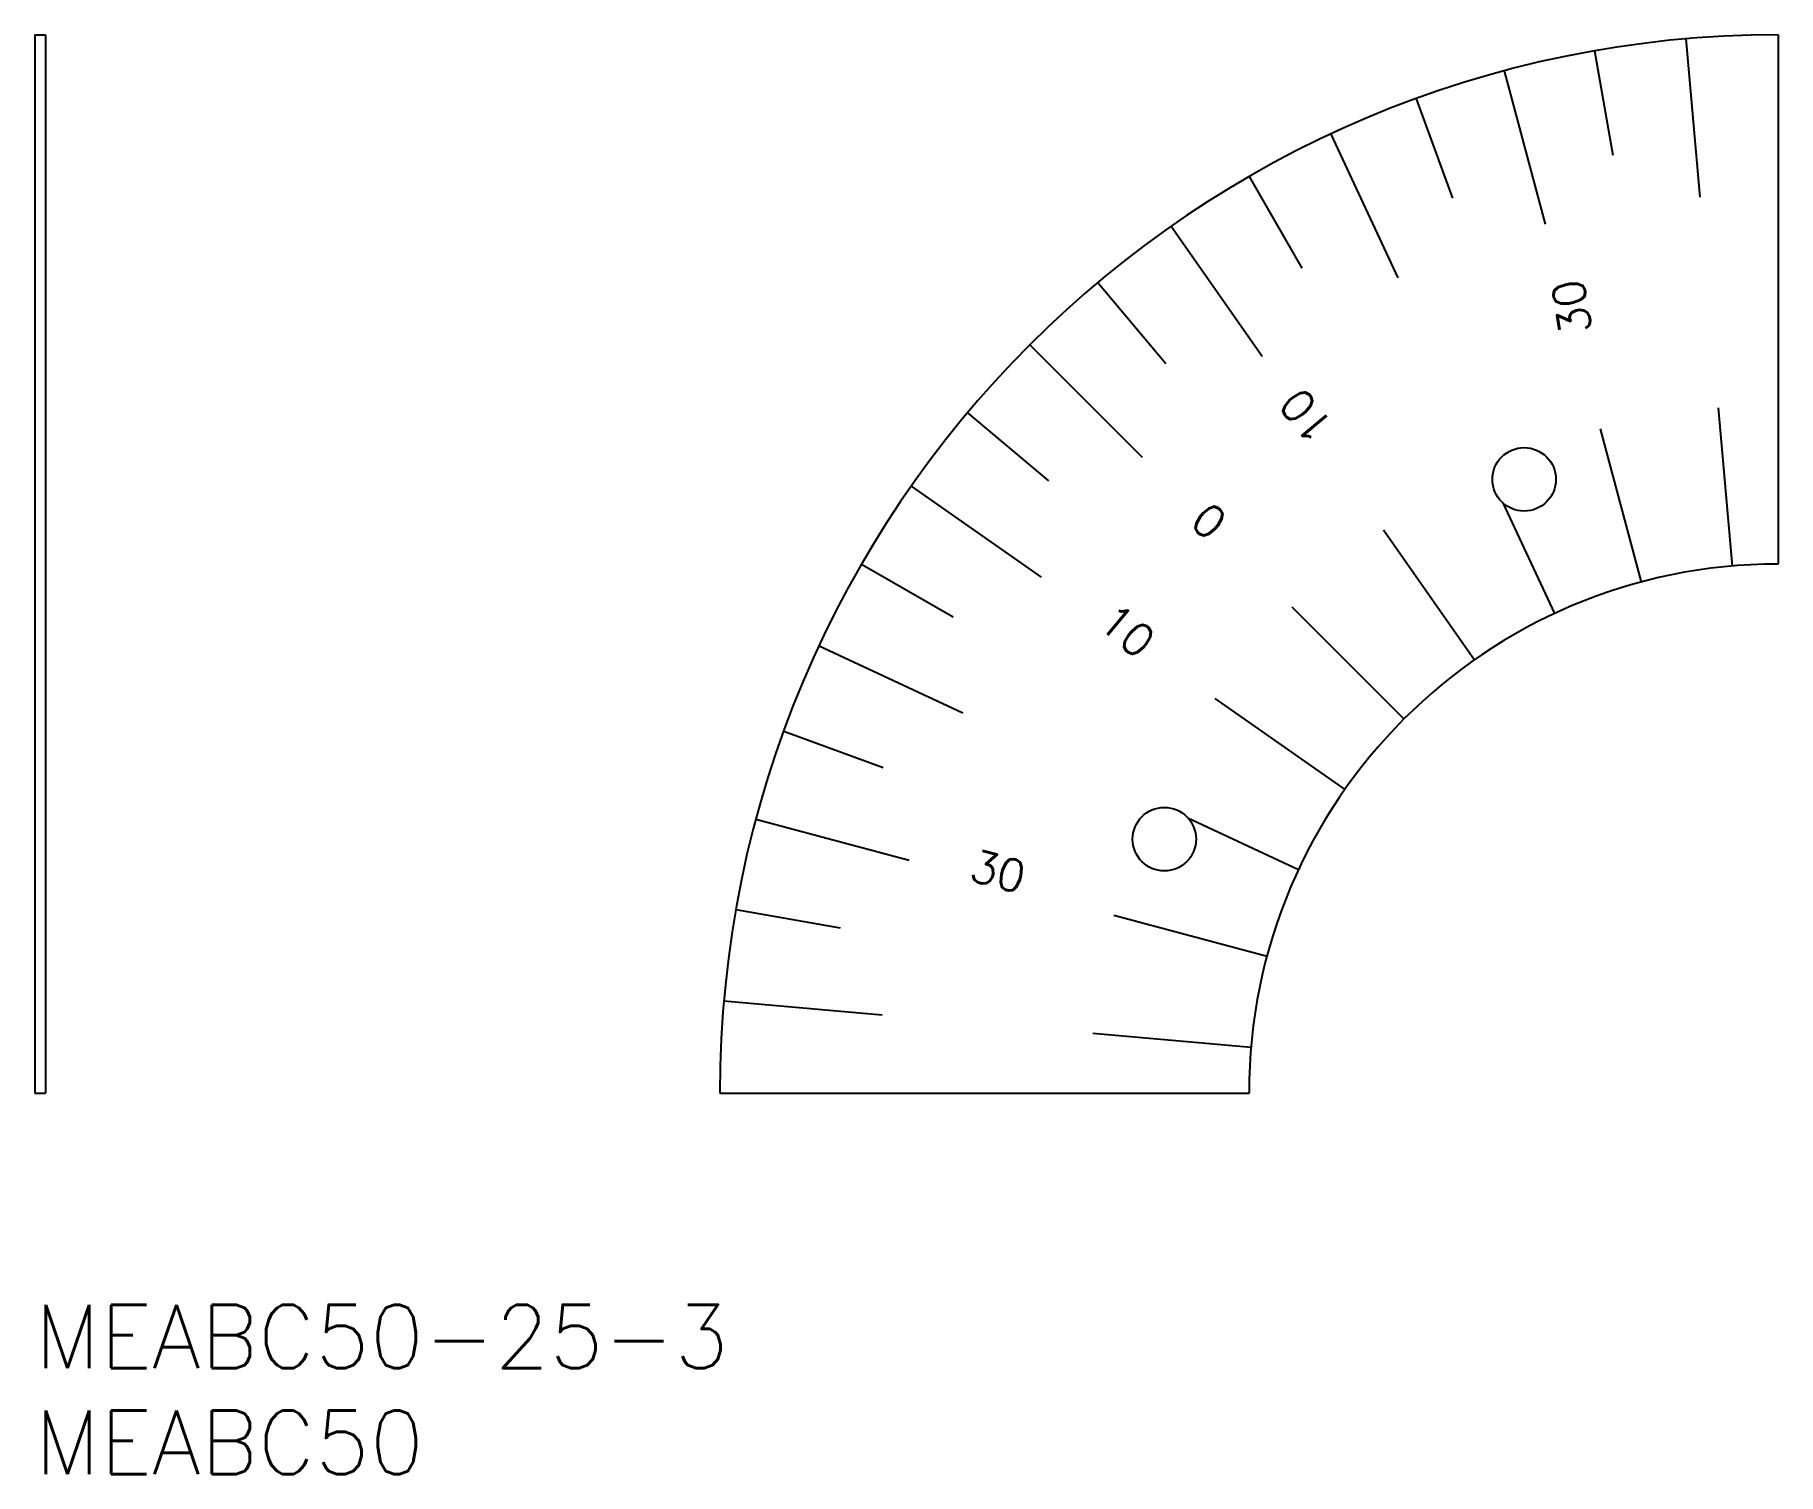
# Model space of a CAD drawing. Extents: x 0 to 82.4, y -8 to 60.
import ezdxf

# ---------------------------------------------------------------- set-up
doc = ezdxf.new("R2010")
doc.units = 0
doc.header["$LTSCALE"] = 0.5
doc.layers.add('MSM_CONTINUOUS', color=7, linetype='CONTINUOUS')
doc.layers.add('MSM_PART_NUMBER', color=7, linetype='CONTINUOUS')
doc.styles.get("Standard").update_dxf_attribs({"font": 'txt.shx', "height": 3, "bigfont": 'bigfont.shx'})

# ---------------------------------------------------------------- blocks, each defined once
blk = doc.blocks.new('*U2')
at = {"layer": 'MSM_PART_NUMBER'}
blk.add_text('MEABC50-25-3', height=3, dxfattribs=at).set_placement((0, -3))
blk = doc.blocks.new('*U3')
at = {"layer": 'MSM_PART_NUMBER'}
blk.add_text('MEABC50', height=3, dxfattribs=at).set_placement((0, -8))

msp = doc.modelspace()

# ---------------------------------------------------------------- linework, layer by layer
at = {"layer": 'MSM_CONTINUOUS'}
for p, q in [((0, 60), (0, 10)), ((0, 60), (0.5, 60)), ((0.5, 60), (0.5, 10)), ((78.007, 59.81), (78.661, 52.338)), ((82.365, 60), (82.365, 35)), ((73.683, 59.24), (74.551, 54.316)), ((69.424, 58.296), (71.365, 51.052)), ((65.264, 56.985), (66.974, 52.286)), ((61.234, 55.315), (64.404, 48.518)), ((57.365, 53.301), (59.865, 48.971)), ((53.686, 50.958), (57.988, 44.814)), ((50.226, 48.302), (53.44, 44.472)), ((47.01, 45.355), (52.313, 40.052)), ((44.063, 42.139), (47.893, 38.925)), ((79.533, 42.376), (80.186, 34.905)), ((73.953, 41.393), (75.895, 34.148)), ((41.407, 38.679), (47.551, 34.377)), ((69.362, 37.884), (71.8, 32.658)), ((63.724, 36.622), (68.026, 30.479)), ((39.064, 35), (43.394, 32.5)), ((59.384, 32.981), (64.687, 27.678)), ((37.05, 31.131), (43.847, 27.961)), ((55.743, 28.641), (61.886, 24.339)), ((35.38, 27.101), (40.079, 25.391)), ((34.069, 22.941), (41.313, 21)), ((54.481, 23.003), (59.707, 20.565)), ((33.125, 18.682), (38.049, 17.814)), ((50.972, 18.412), (58.217, 16.47)), ((32.555, 14.358), (40.027, 13.704)), ((49.989, 12.833), (57.46, 12.179)), ((0, 10), (0.5, 10)), ((32.365, 10), (57.365, 10))]:
    msp.add_line(p, q, dxfattribs=at)
for centre in [(70.365, 39), (53.365, 22)]:
    msp.add_circle(centre, 1.5, dxfattribs=at)
for radius in [50, 25]:
    msp.add_arc((82.365, 10), radius, 90, 180, dxfattribs=at)

# ---------------------------------------------------------------- block references
for name in ['*U2', '*U3']:
    msp.add_blockref(name, (0, 0), dxfattribs=at)

# ---------------------------------------------------------------- texts
for s, rotation, p in [('30', 100, (73.574, 46.004)), ('10', 130, (61.486, 41.479)), ('0', 320, (54.503, 36.865)), ('10', 320, (50.138, 32.106)), ('30', 345, (44.072, 20.087))]:
    msp.add_text(s, height=1.5, rotation=rotation, dxfattribs=at).set_placement(p)

doc.saveas('drawing.dxf')
